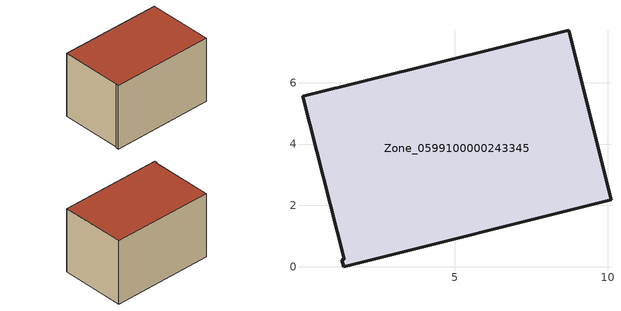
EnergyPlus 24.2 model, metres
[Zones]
Zone_0599100000243345
 floor ground (C_G): 1.38,0 1.32,0.23 1.41,0.25 0.04,5.55 8.72,7.71 10.1,2.19 z0
 wall outside (C_F): 10.1,2.19 8.72,7.71 0.04,5.55 1.41,0.25 1.32,0.23 1.38,0 10.1,2.19 z0:5.78
 roof outside (C_R): 1.32,0.23 1.38,0 10.1,2.19 8.72,7.71 0.04,5.55 1.41,0.25 z5.78
[BUILDING]
Pand.0599100000243345: North Axis=0; Terrain=City; Loads Convergence Tolerance Value=0.04; Temperature Convergence Tolerance Value=0.4; Solar Distribution=FullExterior; Maximum Number of Warmup Days=25; Minimum Number of Warmup Days=1
[Site:Location]
Rotterdam.The.Hague.AP_ZH_NLD Design_Conditions: Latitude=51.96; Longitude=4.45; Time Zone=1; Elevation=-4.5
[SITE:GROUNDTEMPERATURE:BUILDINGSURFACE]
18, 18, 18, 18, 18, 18, 18, 18, 18, 18, 18, 18
[MATERIAL] Thermal Absorptance=0.9; Solar Absorptance=0.7; Visible Absorptance=0.7
Name | Roughness | Thickness | Conductivity | Density | Specific Heat
G.TC.1975-1991 | MediumSmooth | 0.15 | 0.288461 | 540 | 1210
F.TC.1975-1991 | Rough | 0.3 | 0.230769 | 1920 | 840
R.TC.1975-1991 | MediumRough | 0.2 | 0.153846 | 1500 | 1000
[CONSTRUCTION]
C_G: G.TC.1975-1991
C_F: F.TC.1975-1991
C_R: R.TC.1975-1991
[ZONE]
Zone_0599100000243345: Type=1; Multiplier=1; Ceiling Height=Autocalculate; Volume=Autocalculate; Floor Area=autocalculate; Part of Total Floor Area=Yes
[ZONEINFILTRATION:DESIGNFLOWRATE]
Infil_Zone_0599100000243345: Zone or ZoneList or Space or SpaceList=Zone_0599100000243345; Schedule=AlwaysOn; Design Flow Rate Calculation Method=Flow/Area; Flow Rate per Floor Area=0.003; Constant Term Coefficient=1; Temperature Term Coefficient=0; Velocity Term Coefficient=0; Velocity Squared Term Coefficient=0
[HVACTEMPLATE:ZONE:IDEALLOADSAIRSYSTEM]
Zone_0599100000243345: Maximum Heating Supply Air Temperature=50; Minimum Cooling Supply Air Temperature=13; Maximum Heating Supply Air Humidity Ratio=0.0156; Minimum Cooling Supply Air Humidity Ratio=0.0077; Heating Limit=NoLimit; Cooling Limit=NoLimit; Dehumidification Control Type=ConstantSensibleHeatRatio; Cooling Sensible Heat Ratio=0.7; Dehumidification Setpoint=60; Humidification Control Type=None; Humidification Setpoint=30; Outdoor Air Method=None; Outdoor Air Flow Rate per Person=0.00944; Outdoor Air Flow Rate per Zone Floor Area=0; Outdoor Air Flow Rate per Zone=0; Demand Controlled Ventilation Type=None; Outdoor Air Economizer Type=NoEconomizer; Heat Recovery Type=None; Sensible Heat Recovery Effectiveness=0.7; Latent Heat Recovery Effectiveness=0.65
[ZONECONTROL:THERMOSTAT]
ThermostatControl_Zone_0599100000243345: Zone or ZoneList=Zone_0599100000243345; Control Type Schedule=DualSetpointControlType; Control 1=Thermostat_Zone_0599100000243345; Temperature Difference Between Cutout And Setpoint=0
[THERMOSTATSETPOINT:DUALSETPOINT]
Thermostat_Zone_0599100000243345: Heating Setpoint Temperature Schedule=HeatingSetpoint_Zone_0599100000243345; Cooling Setpoint Temperature Schedule=CoolingSetpoint_Zone_0599100000243345
[SCHEDULE:COMPACT]
HeatingSetpoint_Zone_0599100000243345: Through: 12/31, For: AllDays, Until: 24:00, 21
CoolingSetpoint_Zone_0599100000243345: Through: 12/31, For: AllDays, Until: 24:00, 24
DualSetpointControlType: Through: 12/31, For: AllDays, Until: 24:00, 4
AlwaysOn: Through: 12/31, For: AllDays, Until: 24:00, 1
